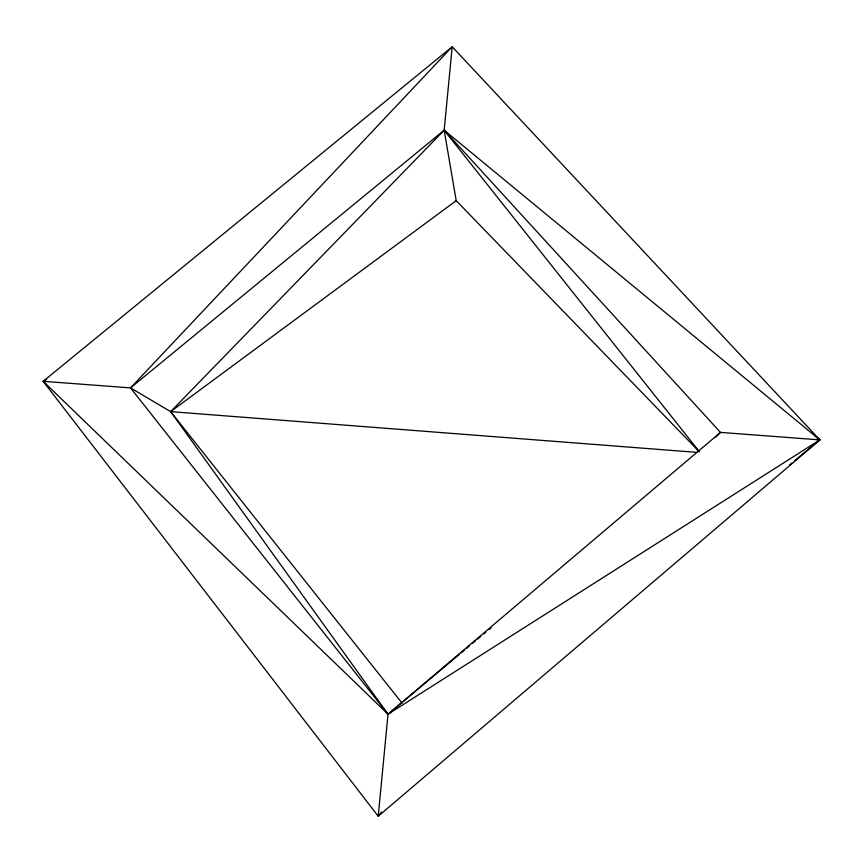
<?xml version="1.0" encoding="UTF-8"?>
<svg xmlns="http://www.w3.org/2000/svg" width="863" height="863" viewBox="0 0 863 863"><rect width="100%" height="100%" fill="white"/><g stroke="black" fill="none" stroke-linecap="round" stroke-linejoin="round"><path stroke-width="1.29" d="M699.203 451.662L456.214 200.669L444.175 130.205L452.201 46.753L819.85 439.893L378.21 816.247L43.15 381.306L452.201 46.753L130.529 387.897L43.15 381.306L46.753 385.308M381.446 812.061L378.21 816.247L388.026 714.197L170.658 411.629L130.529 387.897L444.175 130.205L819.85 439.893L794.899 460.464M46.634 379.278L43.15 381.306L388.026 714.197L819.85 439.893L720.486 432.395L444.175 130.205L170.658 411.629L402.093 703.194M715.859 436.991L720.486 432.395L388.026 714.197L130.529 387.897M459.094 654.639L388.026 714.197L390.152 712.784M461.155 652.913L464.251 650.314M466.311 648.588L469.396 645.999M472.493 643.41L475.578 640.821M477.638 639.095L480.734 636.506M483.819 633.917L485.88 632.191M488.976 629.602L491.025 627.876M789.699 464.758L791.781 463.043M456.214 200.669L170.658 411.629L697.444 452.417M816.42 442.029L819.85 439.893L814.726 435.524M444.175 130.205L699.3 451.576"/></g></svg>
